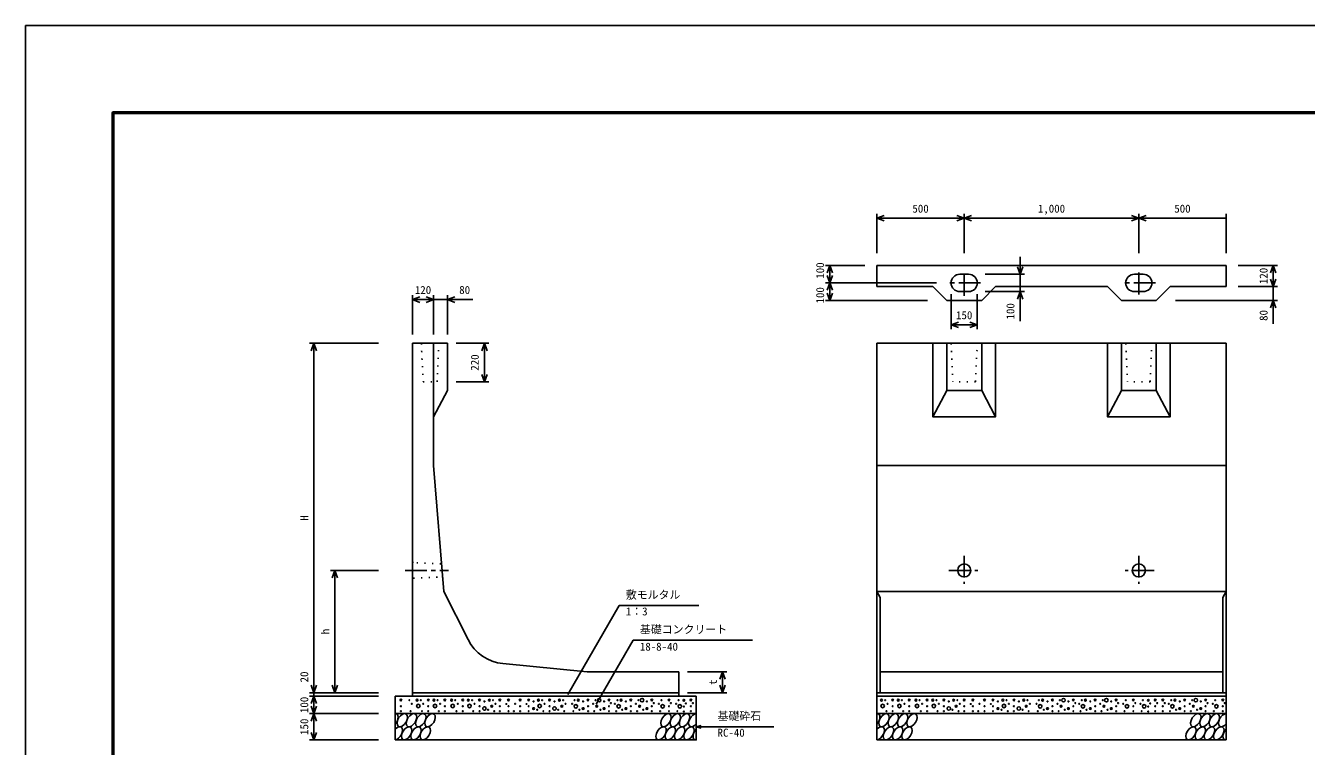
# Model space of a CAD drawing. Units: millimetres, scale not verified. Extents: x -50400 to 50400, y -17820 to 17820.
# Drawn here: x -50400 to -32794, y 7917 to 17820 of the extents above; entities that cross this region are included whole.
import ezdxf
from ezdxf.enums import TextEntityAlignment as Align

# ---------------------------------------------------------------- set-up
doc = ezdxf.new("R2010")
doc.units = ezdxf.units.MM
doc.header["$LTSCALE"] = 60
doc.linetypes.add('CHAIN1', pattern=[8, 5, -1, 1, -1])
doc.linetypes.add('DOTTED', pattern=[1.75, 0.25, -1.5])
for name, color, linetype, lineweight in [('0-0_CENTER', 7, 'CHAIN1', 25), ('0-1_DIM', 7, 'Continuous', 25), ('0-2_Defpoints', 5, 'Continuous', 25), ('0-3_HATCH', 6, 'Continuous', 25), ('0-6_OUTLINE', 1, 'Continuous', 25), ('0-7_OUTLINE2', 4, 'DOTTED', 25), ('0-9_WAKU', 3, 'Continuous', 25)]:
    doc.layers.add(name, color=color, linetype=linetype, lineweight=lineweight)
doc.styles.add('ＭＳ ゴシック', font='')
doc.styles.get('ＭＳ ゴシック').set_extended_font_data('MS Gothic')

msp = doc.modelspace()

# ---------------------------------------------------------------- linework, layer by layer
at = {"layer": '0-0_CENTER'}
for p, q in [((-37497.36, 14108.17), (-37497.36, 14454.76)), ((-35097.36, 14126.75), (-35097.36, 14437.35)), ((-37272.95, 14284.76), (-37727.4, 14284.76)), ((-34867.42, 14284.76), (-35329.6, 14284.76)), ((-37497.36, 10537.45), (-37497.36, 10148.98)), ((-35097.36, 10537.45), (-35097.36, 10148.98)), ((-45184.74, 10334.99), (-44585.07, 10334.99)), ((-37709.5, 10334.99), (-37307.99, 10334.99)), ((-34885.23, 10334.99), (-35286.73, 10334.99))]:
    msp.add_line(p, q, dxfattribs=at)
at = {"layer": '0-1_DIM'}
for p, q in [((-38697.36, 15232.76), (-38697.36, 14692.76)), ((-38697.36, 15172.76), (-37497.36, 15172.76)), ((-37497.36, 15232.76), (-37497.36, 14692.76)), ((-37497.36, 15172.76), (-35097.36, 15172.76)), ((-35097.36, 15232.76), (-35097.36, 14692.76)), ((-35097.36, 15172.76), (-33897.36, 15172.76)), ((-33897.36, 15232.76), (-33897.36, 14692.76)), ((-36729.36, 14404.76), (-36729.36, 14644.76)), ((-39405.36, 14524.76), (-38865.36, 14524.76)), ((-39345.36, 14524.76), (-39345.36, 14284.76)), ((-33189.36, 14524.76), (-33729.36, 14524.76)), ((-33249.36, 14524.76), (-33249.36, 14236.76)), ((-39405.36, 14284.76), (-37879.32, 14284.76)), ((-39345.36, 14284.76), (-39345.36, 14044.76)), ((-36669.36, 14404.76), (-37209.36, 14404.76)), ((-36729.36, 14404.76), (-36729.36, 14164.76)), ((-45080.77, 14114.99), (-45080.77, 13574.99)), ((-44792.77, 14114.99), (-44792.77, 13574.99)), ((-44600.77, 14114.99), (-44600.77, 13574.99)), ((-37677.36, 13648.43), (-37677.36, 14129.43)), ((-37317.36, 13648.43), (-37317.36, 14129.43)), ((-36669.36, 14164.76), (-37209.36, 14164.76)), ((-36729.36, 13759.9), (-36729.36, 14164.76)), ((-33189.36, 14236.76), (-33729.36, 14236.76)), ((-33249.36, 14236.76), (-33249.36, 14044.76)), ((-45080.77, 14054.99), (-44792.77, 14054.99)), ((-44792.77, 14054.99), (-44600.77, 14054.99)), ((-44250.21, 14054.99), (-44600.77, 14054.99)), ((-39405.36, 14044.76), (-38003.35, 14044.76)), ((-33189.36, 14044.76), (-34591.38, 14044.76)), ((-33249.36, 13722.57), (-33249.36, 14044.76)), ((-37677.36, 13708.43), (-37317.36, 13708.43)), ((-46496.77, 13454.99), (-45548.77, 13454.99)), ((-46436.77, 8654.99), (-46436.77, 13454.99)), ((-44032.7, 13454.99), (-44480.77, 13454.99)), ((-44092.7, 13454.99), (-44092.7, 12926.99)), ((-44032.7, 12926.99), (-44480.77, 12926.99)), ((-46208.77, 10334.99), (-45548.77, 10334.99)), ((-46148.77, 10334.99), (-46148.77, 8654.99)), ((-42946.23, 8632.07), (-42241.89, 9852.01)), ((-42241.89, 9852.01), (-41144.77, 9852.01)), ((-42555.95, 8497.3), (-42048.38, 9376.43)), ((-42048.38, 9376.43), (-40408.7, 9376.43)), ((-40760.77, 8942.99), (-41300.77, 8942.99)), ((-40820.77, 8654.99), (-40820.77, 8942.99)), ((-46496.77, 8654.99), (-45548.77, 8654.99)), ((-46436.77, 8654.99), (-46436.77, 8606.99)), ((-40760.77, 8654.99), (-41300.77, 8654.99)), ((-46496.77, 8606.99), (-45548.77, 8606.99)), ((-46436.77, 8606.99), (-46436.77, 8366.99)), ((-46496.77, 8366.99), (-45548.77, 8366.99)), ((-46436.77, 8366.99), (-46436.77, 8006.99)), ((-41180.77, 8186.99), (-41111.23, 8205.63)), ((-40114.59, 8186.99), (-41180.77, 8186.99)), ((-41180.77, 8186.99), (-41111.23, 8168.35)), ((-46496.77, 8006.99), (-45548.77, 8006.99))]:
    msp.add_line(p, q, dxfattribs=at)
for points in [[(-38595.88, 15209.7), (-38697.36, 15172.76), (-38595.88, 15135.82)], [(-37598.85, 15209.7), (-37497.36, 15172.76), (-37598.85, 15135.82)], [(-37395.88, 15209.7), (-37497.36, 15172.76), (-37395.88, 15135.82)], [(-35198.85, 15209.7), (-35097.36, 15172.76), (-35198.85, 15135.82)], [(-34995.88, 15209.7), (-35097.36, 15172.76), (-34995.88, 15135.82)], [(-39308.42, 14423.27), (-39345.36, 14524.76), (-39382.3, 14423.27)], [(-36692.42, 14506.25), (-36729.36, 14404.76), (-36766.3, 14506.25)], [(-33286.3, 14423.27), (-33249.36, 14524.76), (-33212.42, 14423.27)], [(-39308.42, 14386.25), (-39345.36, 14284.76), (-39382.3, 14386.25)], [(-39308.42, 14183.27), (-39345.36, 14284.76), (-39382.3, 14183.27)], [(-33286.3, 14338.25), (-33249.36, 14236.76), (-33212.42, 14338.25)], [(-44979.28, 14091.93), (-45080.77, 14054.99), (-44979.28, 14018.05)], [(-44894.26, 14091.93), (-44792.77, 14054.99), (-44894.26, 14018.05)], [(-44499.28, 14091.93), (-44600.77, 14054.99), (-44499.28, 14018.05)], [(-39308.42, 14146.25), (-39345.36, 14044.76), (-39382.3, 14146.25)], [(-36692.42, 14063.27), (-36729.36, 14164.76), (-36766.3, 14063.27)], [(-33286.3, 13943.27), (-33249.36, 14044.76), (-33212.42, 13943.27)], [(-37575.88, 13745.37), (-37677.36, 13708.43), (-37575.88, 13671.49)], [(-37418.85, 13745.37), (-37317.36, 13708.43), (-37418.85, 13671.49)], [(-46399.83, 13353.5), (-46436.77, 13454.99), (-46473.71, 13353.5)], [(-44129.63, 13353.5), (-44092.7, 13454.99), (-44055.76, 13353.5)], [(-44129.63, 13028.48), (-44092.7, 12926.99), (-44055.76, 13028.48)], [(-46111.83, 10233.5), (-46148.77, 10334.99), (-46185.71, 10233.5)], [(-40857.71, 8841.5), (-40820.77, 8942.99), (-40783.83, 8841.5)], [(-46399.83, 8756.48), (-46436.77, 8654.99), (-46473.71, 8756.48)], [(-46111.83, 8756.48), (-46148.77, 8654.99), (-46185.71, 8756.48)], [(-40857.71, 8756.48), (-40820.77, 8654.99), (-40783.83, 8756.48)], [(-46399.83, 8505.5), (-46436.77, 8606.99), (-46473.71, 8505.5)], [(-46399.83, 8468.48), (-46436.77, 8366.99), (-46473.71, 8468.48)], [(-46399.83, 8265.5), (-46436.77, 8366.99), (-46473.71, 8265.5)], [(-46399.83, 8108.48), (-46436.77, 8006.99), (-46473.71, 8108.48)]]:
    msp.add_lwpolyline(points, dxfattribs=at)
at = {"layer": '0-2_Defpoints'}
msp.add_lwpolyline([(-50400, -17820), (0, -17820), (0, 17820), (-50400, 17820)], close=True, dxfattribs=at)
at = {"layer": '0-3_HATCH'}
for centre, radius in [((-45241.25, 8554.32), 12), ((-45241.25, 8468.18), 6), ((-45125.43, 8552.22), 6), ((-45091.79, 8501.79), 6), ((-45018.08, 8552.22), 12), ((-45002.39, 8472.99), 24), ((-44967.6, 8552.22), 6), ((-44933.96, 8501.79), 6), ((-44864.66, 8554.32), 12), ((-44864.66, 8468.18), 6), ((-44787.17, 8552.22), 12), ((-44771.47, 8472.99), 24), ((-44736.69, 8552.22), 6), ((-44703.05, 8501.79), 6), ((-44636.73, 8554.32), 12), ((-44636.73, 8468.18), 6), ((-44544.5, 8552.22), 12), ((-44528.81, 8472.99), 24), ((-44494.03, 8552.22), 6), ((-44460.38, 8501.79), 6), ((-44391.09, 8554.32), 12), ((-44391.09, 8468.18), 6), ((-44313.59, 8552.22), 12), ((-44297.9, 8472.99), 24), ((-44263.11, 8552.22), 6), ((-44229.47, 8501.79), 6), ((-44160.17, 8554.32), 12), ((-44160.17, 8468.18), 6), ((-44092.87, 8436.66), 24), ((-44092.87, 8535.41), 6), ((-44025.59, 8552.22), 12), ((-43991.94, 8468.18), 12), ((-43975.11, 8552.22), 6), ((-43941.47, 8501.79), 6), ((-43880.92, 8554.32), 12), ((-43880.92, 8468.18), 6), ((-43791.44, 8499.61), 6), ((-43761.64, 8554.32), 12), ((-43761.64, 8468.18), 6), ((-43671.41, 8501.79), 6), ((-43602.11, 8554.32), 12), ((-43602.11, 8468.18), 6), ((-43514.65, 8499.61), 6), ((-43484.85, 8554.32), 12), ((-43484.85, 8468.18), 6), ((-43417.56, 8535.41), 6), ((-43350.27, 8552.22), 12), ((-43334.58, 8472.99), 24), ((-43299.8, 8552.22), 6), ((-43266.15, 8501.79), 6), ((-43196.85, 8554.32), 12), ((-43196.85, 8468.18), 6), ((-43129.56, 8436.66), 24), ((-43129.56, 8535.41), 6), ((-43062.27, 8552.22), 12), ((-43028.63, 8468.18), 12), ((-43011.8, 8552.22), 6), ((-42978.15, 8501.79), 6), ((-42887.39, 8501.79), 6), ((-42836.92, 8468.18), 24), ((-42853.75, 8552.22), 6), ((-42803.27, 8552.22), 12), ((-42735.99, 8535.41), 6), ((-42668.69, 8554.32), 12), ((-42668.69, 8468.18), 6), ((-42599.39, 8501.79), 6), ((-42565.75, 8552.22), 6), ((-42548.92, 8468.18), 12), ((-42515.27, 8552.22), 24), ((-42447.99, 8535.41), 6), ((-42380.69, 8554.32), 12), ((-42380.69, 8468.18), 6), ((-42353.48, 8512.15), 6), ((-42298.85, 8501.79), 6), ((-42248.38, 8468.18), 24), ((-42265.21, 8552.22), 6), ((-42214.73, 8552.22), 12), ((-42147.45, 8535.41), 6), ((-42080.15, 8554.32), 12), ((-42080.15, 8468.18), 6), ((-42010.85, 8501.79), 6), ((-41977.21, 8552.22), 6), ((-41960.38, 8468.18), 12), ((-41926.73, 8552.22), 24), ((-41859.45, 8535.41), 6), ((-41792.15, 8554.32), 12), ((-41792.15, 8468.18), 6), ((-41764.94, 8512.15), 6), ((-41694.23, 8501.79), 6), ((-41643.76, 8468.18), 24), ((-41660.59, 8552.22), 6), ((-41555.9, 8554.32), 12), ((-41555.9, 8468.18), 6), ((-41528.69, 8512.15), 6), ((-41457.98, 8501.79), 6), ((-41407.51, 8468.18), 24), ((-41424.34, 8552.22), 6), ((-41350.42, 8549.42), 12), ((-41350.42, 8463.28), 6), ((-41323.21, 8507.26), 6), ((-41254.55, 8554.32), 12), ((-41254.55, 8468.18), 6), ((-41227.34, 8512.15), 6), ((-38634.67, 8552.22), 12), ((-38618.98, 8472.99), 24), ((-38584.2, 8552.22), 6), ((-38550.55, 8501.79), 6), ((-38481.25, 8554.32), 12), ((-38481.25, 8468.18), 6), ((-38403.76, 8552.22), 12), ((-38388.06, 8472.99), 24), ((-38353.28, 8552.22), 6), ((-38319.64, 8501.79), 6), ((-38253.32, 8554.32), 12), ((-38253.32, 8468.18), 6), ((-38161.09, 8552.22), 12), ((-38145.4, 8472.99), 24), ((-38110.62, 8552.22), 6), ((-38076.98, 8501.79), 6), ((-38007.68, 8554.32), 12), ((-38007.68, 8468.18), 6), ((-37930.18, 8552.22), 12), ((-37914.49, 8472.99), 24), ((-37879.7, 8552.22), 6), ((-37846.06, 8501.79), 6), ((-37776.76, 8554.32), 12), ((-37776.76, 8468.18), 6), ((-37709.46, 8436.66), 24), ((-37709.46, 8535.41), 6), ((-37642.18, 8552.22), 12), ((-37608.53, 8468.18), 12), ((-37591.7, 8552.22), 6), ((-37558.06, 8501.79), 6), ((-37497.51, 8554.32), 12), ((-37497.51, 8468.18), 6), ((-37408.03, 8499.61), 6), ((-37378.23, 8554.32), 12), ((-37378.23, 8468.18), 6), ((-37288, 8501.79), 6), ((-37218.7, 8554.32), 12), ((-37218.7, 8468.18), 6), ((-37131.24, 8499.61), 6), ((-37101.44, 8554.32), 12), ((-37101.44, 8468.18), 6), ((-37034.15, 8535.41), 6), ((-36966.86, 8552.22), 12), ((-36951.17, 8472.99), 24), ((-36916.39, 8552.22), 6), ((-36882.74, 8501.79), 6), ((-36813.44, 8554.32), 12), ((-36813.44, 8468.18), 6), ((-36746.15, 8436.66), 24), ((-36746.15, 8535.41), 6), ((-36678.86, 8552.22), 12), ((-36645.22, 8468.18), 12), ((-36628.39, 8552.22), 6), ((-36594.74, 8501.79), 6), ((-36503.98, 8501.79), 6), ((-36453.51, 8468.18), 24), ((-36470.34, 8552.22), 6), ((-36419.86, 8552.22), 12), ((-36352.58, 8535.41), 6), ((-36285.28, 8554.32), 12), ((-36285.28, 8468.18), 6), ((-36215.98, 8501.79), 6), ((-36182.34, 8552.22), 6), ((-36165.51, 8468.18), 12), ((-36131.86, 8552.22), 24), ((-36064.58, 8535.41), 6), ((-35997.28, 8554.32), 12), ((-35997.28, 8468.18), 6), ((-35970.07, 8512.15), 6), ((-35915.44, 8501.79), 6), ((-35864.97, 8468.18), 24), ((-35881.8, 8552.22), 6), ((-35831.32, 8552.22), 12), ((-35764.04, 8535.41), 6), ((-35696.74, 8554.32), 12), ((-35696.74, 8468.18), 6), ((-35627.44, 8501.79), 6), ((-35593.8, 8552.22), 6), ((-35576.97, 8468.18), 12), ((-35543.32, 8552.22), 24), ((-35476.04, 8535.41), 6), ((-35408.74, 8554.32), 12), ((-35408.74, 8468.18), 6), ((-35381.53, 8512.15), 6), ((-35310.82, 8501.79), 6), ((-35260.35, 8468.18), 24), ((-35277.18, 8552.22), 6), ((-35172.49, 8554.32), 12), ((-35172.49, 8468.18), 6), ((-35145.28, 8512.15), 6), ((-35074.57, 8501.79), 6), ((-35024.1, 8468.18), 24), ((-35040.93, 8552.22), 6), ((-34967.01, 8549.42), 12), ((-34967.01, 8463.28), 6), ((-34939.8, 8507.26), 6), ((-34871.15, 8554.32), 12), ((-34871.15, 8468.18), 6), ((-34843.93, 8512.15), 6), ((-34767.46, 8554.32), 12), ((-34767.46, 8468.18), 6), ((-34740.25, 8512.15), 6), ((-34685.62, 8501.79), 6), ((-34635.15, 8468.18), 24), ((-34651.98, 8552.22), 6), ((-34601.5, 8552.22), 12), ((-34534.22, 8535.41), 6), ((-34466.92, 8554.32), 12), ((-34466.92, 8468.18), 6), ((-34397.62, 8501.79), 6), ((-34363.98, 8552.22), 6), ((-34347.15, 8468.18), 12), ((-34313.5, 8552.22), 24), ((-34246.22, 8535.41), 6), ((-34178.92, 8554.32), 12), ((-34178.92, 8468.18), 6), ((-34151.71, 8512.15), 6), ((-34081, 8501.79), 6), ((-34030.53, 8468.18), 24), ((-34047.36, 8552.22), 6), ((-33942.67, 8554.32), 12), ((-33942.67, 8468.18), 6), ((-33915.46, 8512.15), 6), ((-45241.25, 8400.94), 6), ((-45108.61, 8400.94), 6), ((-44950.79, 8400.94), 6), ((-44864.66, 8400.94), 6), ((-44719.87, 8400.94), 6), ((-44636.73, 8400.94), 6), ((-44477.21, 8400.94), 6), ((-44391.09, 8400.94), 6), ((-44246.29, 8400.94), 6), ((-44160.17, 8400.94), 6), ((-44042.41, 8419.85), 6), ((-43958.29, 8400.94), 6), ((-43880.92, 8400.94), 6), ((-43761.64, 8400.94), 6), ((-43688.24, 8400.94), 6), ((-43602.11, 8400.94), 6), ((-43484.85, 8400.94), 6), ((-43417.56, 8436.66), 12), ((-43367.09, 8419.85), 6), ((-43282.98, 8400.94), 6), ((-43196.85, 8400.94), 6), ((-43079.09, 8419.85), 6), ((-42994.98, 8400.94), 6), ((-42870.57, 8400.94), 6), ((-42786.45, 8419.85), 6), ((-42735.99, 8436.66), 12), ((-42668.69, 8400.94), 6), ((-42582.57, 8400.94), 6), ((-42498.45, 8419.85), 6), ((-42447.99, 8436.66), 12), ((-42380.69, 8400.94), 6), ((-42282.03, 8400.94), 6), ((-42197.91, 8419.85), 6), ((-42147.45, 8436.66), 12), ((-42080.15, 8400.94), 6), ((-41994.03, 8400.94), 6), ((-41909.91, 8419.85), 6), ((-41859.45, 8436.66), 12), ((-41792.15, 8400.94), 6), ((-41677.41, 8400.94), 6), ((-41555.9, 8400.94), 6), ((-41441.16, 8400.94), 6), ((-41350.42, 8396.05), 6), ((-41254.55, 8400.94), 6), ((-38567.38, 8400.94), 6), ((-38481.25, 8400.94), 6), ((-38336.46, 8400.94), 6), ((-38253.32, 8400.94), 6), ((-38093.8, 8400.94), 6), ((-38007.68, 8400.94), 6), ((-37862.88, 8400.94), 6), ((-37776.76, 8400.94), 6), ((-37659, 8419.85), 6), ((-37574.88, 8400.94), 6), ((-37497.51, 8400.94), 6), ((-37378.23, 8400.94), 6), ((-37304.83, 8400.94), 6), ((-37218.7, 8400.94), 6), ((-37101.44, 8400.94), 6), ((-37034.15, 8436.66), 12), ((-36983.68, 8419.85), 6), ((-36899.57, 8400.94), 6), ((-36813.44, 8400.94), 6), ((-36695.68, 8419.85), 6), ((-36611.57, 8400.94), 6), ((-36487.16, 8400.94), 6), ((-36403.04, 8419.85), 6), ((-36352.58, 8436.66), 12), ((-36285.28, 8400.94), 6), ((-36199.16, 8400.94), 6), ((-36115.04, 8419.85), 6), ((-36064.58, 8436.66), 12), ((-35997.28, 8400.94), 6), ((-35898.62, 8400.94), 6), ((-35814.5, 8419.85), 6), ((-35764.04, 8436.66), 12), ((-35696.74, 8400.94), 6), ((-35610.62, 8400.94), 6), ((-35526.5, 8419.85), 6), ((-35476.04, 8436.66), 12), ((-35408.74, 8400.94), 6), ((-35294, 8400.94), 6), ((-35172.49, 8400.94), 6), ((-35057.75, 8400.94), 6), ((-34967.01, 8396.05), 6), ((-34871.15, 8400.94), 6), ((-34767.46, 8400.94), 6), ((-34668.8, 8400.94), 6), ((-34584.68, 8419.85), 6), ((-34534.22, 8436.66), 12), ((-34466.92, 8400.94), 6), ((-34380.8, 8400.94), 6), ((-34296.68, 8419.85), 6), ((-34246.22, 8436.66), 12), ((-34178.92, 8400.94), 6), ((-34064.18, 8400.94), 6), ((-33942.67, 8400.94), 6)]:
    msp.add_circle(centre, radius, dxfattribs=at)
for centre, start_param, end_param in [((-45350.45, 8276.94), 4.385593, 6.67454438), ((-41214.03, 8276.94), 0.33577149, 4.44118059), ((-38727.04, 8276.94), 4.385593, 6.67454438), ((-33930.62, 8276.94), 0.33577149, 4.44118059), ((-45289.68, 8096.96), 3.51114638, 7.548991), ((-41153.26, 8096.96), 1.2110787, 3.56587337), ((-38666.27, 8096.96), 3.51114638, 7.548991), ((-33869.85, 8096.96), 1.2110787, 3.56587337)]:
    msp.add_ellipse(centre, major_axis=(52.36, 84.74), ratio=0.5792, start_param=start_param, end_param=end_param, dxfattribs=at)
for centre in [(-45222.75, 8276.94), (-45095.04, 8276.94), (-44967.34, 8276.94), (-44839.64, 8276.94), (-41597.14, 8276.94), (-41469.43, 8276.94), (-41341.73, 8276.94), (-38599.34, 8276.94), (-38471.64, 8276.94), (-38343.93, 8276.94), (-38216.23, 8276.94), (-34313.73, 8276.94), (-34186.02, 8276.94), (-34058.32, 8276.94), (-45161.98, 8096.96), (-45034.28, 8096.96), (-44906.57, 8096.96), (-41664.07, 8096.96), (-41536.37, 8096.96), (-41408.67, 8096.96), (-41280.96, 8096.96), (-38538.57, 8096.96), (-38410.87, 8096.96), (-38283.16, 8096.96), (-34380.66, 8096.96), (-34252.96, 8096.96), (-34125.26, 8096.96), (-33997.55, 8096.96)]:
    msp.add_ellipse(centre, major_axis=(52.36, 84.74), ratio=0.5792, dxfattribs=at)
at = {"layer": '0-6_OUTLINE'}
for p, q in [((-33897.36, 14524.76), (-38697.36, 14524.76)), ((-38697.36, 14524.76), (-38697.36, 14236.76)), ((-33897.36, 14236.76), (-33897.36, 14524.76)), ((-37557.36, 14404.76), (-37437.36, 14404.76)), ((-35157.36, 14404.76), (-35037.36, 14404.76)), ((-38697.36, 14236.76), (-37929.36, 14236.76)), ((-37737.36, 14044.76), (-37929.36, 14236.76)), ((-37557.36, 14164.76), (-37437.36, 14164.76)), ((-35337.36, 14044.76), (-35529.36, 14236.76)), ((-35157.36, 14164.76), (-35037.36, 14164.76)), ((-34857.36, 14044.76), (-34665.36, 14236.76)), ((-33897.36, 14236.76), (-34665.36, 14236.76)), ((-37737.36, 14044.76), (-37257.36, 14044.76)), ((-35337.36, 14044.76), (-34857.36, 14044.76)), ((-44600.77, 13454.99), (-45080.77, 13454.99)), ((-45080.77, 13454.99), (-45080.77, 8606.99)), ((-44792.77, 13454.99), (-44792.77, 11774.99)), ((-44600.77, 13454.99), (-44600.77, 12806.99)), ((-33897.36, 13454.99), (-38697.36, 13454.99)), ((-38697.36, 13454.99), (-38697.36, 8006.99)), ((-37737.36, 13454.99), (-37737.36, 12806.99)), ((-37257.36, 13454.99), (-37257.36, 12806.99)), ((-35337.36, 13454.99), (-35337.36, 12806.99)), ((-34857.36, 13454.99), (-34857.36, 12806.99)), ((-33897.36, 13454.99), (-33897.36, 8006.99)), ((-44792.77, 12446.99), (-44600.77, 12806.99)), ((-37737.36, 12806.99), (-37929.36, 12446.99)), ((-37737.36, 12806.99), (-37257.36, 12806.99)), ((-34857.36, 12806.99), (-35337.36, 12806.99)), ((-34857.36, 12806.99), (-34665.36, 12446.99)), ((-44648.77, 10046.99), (-44792.77, 11774.99)), ((-33909.36, 11774.99), (-38685.36, 11774.99)), ((-44317.22, 9383.9), (-44648.77, 10046.99)), ((-33897.36, 10046.99), (-38697.36, 10046.99)), ((-38654.16, 9960.59), (-38697.36, 10046.99)), ((-33940.56, 9960.59), (-33897.36, 10046.99)), ((-38654.16, 8654.99), (-38654.16, 9960.59)), ((-33940.56, 8654.99), (-33940.56, 9960.59)), ((-42680.77, 8942.99), (-43838.36, 9055.01)), ((-41420.77, 8942.99), (-42680.77, 8942.99)), ((-41420.77, 8942.99), (-41420.77, 8606.99)), ((-33940.56, 8942.99), (-38654.16, 8942.99)), ((-41420.77, 8654.99), (-45080.77, 8654.99)), ((-33897.36, 8654.99), (-38697.36, 8654.99)), ((-45320.77, 8606.99), (-45320.77, 8006.99)), ((-41180.77, 8606.99), (-45320.77, 8606.99)), ((-33897.36, 8606.99), (-38697.36, 8606.99)), ((-41180.77, 8366.99), (-45320.77, 8366.99)), ((-33897.36, 8366.99), (-38697.36, 8366.99)), ((-33897.36, 8006.99), (-38697.36, 8006.99))]:
    msp.add_line(p, q, dxfattribs=at)
for points in [[(-37257.36, 14044.76), (-37065.36, 14236.76), (-35529.36, 14236.76)], [(-37929.36, 13454.99), (-37929.36, 12446.99), (-37065.36, 12446.99)], [(-37065.36, 13454.99), (-37065.36, 12446.99), (-37257.36, 12806.99)], [(-35529.36, 13454.99), (-35529.36, 12446.99), (-35337.36, 12806.99)], [(-34665.36, 13454.99), (-34665.36, 12446.99), (-35529.36, 12446.99)], [(-41180.77, 8606.99), (-41180.77, 8006.99), (-45320.77, 8006.99)]]:
    msp.add_lwpolyline(points, dxfattribs=at)
for centre in [(-37497.36, 10334.99), (-35097.36, 10334.99)]:
    msp.add_circle(centre, 90, dxfattribs=at)
for centre, radius, start, end in [((-37557.36, 14284.76), 120, 90, 270), ((-37437.36, 14284.76), 120, 270, 90), ((-35157.36, 14284.76), 120, 90, 270), ((-35037.36, 14284.76), 120, 270, 90), ((-43780.57, 9652.22), 600, 206.56505, 264.47246)]:
    msp.add_arc(centre, radius, start, end, dxfattribs=at)
at = {"layer": '0-7_OUTLINE2'}
for p, q in [((-44960.77, 13454.99), (-44936.77, 12926.99)), ((-37677.36, 13454.99), (-37652.92, 12926.99)), ((-37341.36, 12926.99), (-37317.36, 13454.99)), ((-35277.36, 13454.99), (-35252.92, 12926.99)), ((-34941.36, 12926.99), (-34917.36, 13454.99)), ((-37341.36, 12926.99), (-37652.92, 12926.99)), ((-34941.36, 12926.99), (-35252.92, 12926.99)), ((-45068.77, 10442.45), (-45080.23, 10454.98)), ((-44692.36, 10425.53), (-45068.77, 10442.45)), ((-44681.28, 10437.05), (-44692.36, 10425.53)), ((-45080.25, 10215), (-45068.77, 10227.51)), ((-45068.77, 10227.51), (-44677.27, 10244.47)), ((-44664.75, 10233), (-44677.27, 10244.47))]:
    msp.add_line(p, q, dxfattribs=at)
msp.add_lwpolyline([(-44936.77, 12926.99), (-44744.77, 12926.99), (-44720.77, 13454.99)], dxfattribs=at)
at = {"layer": '0-9_WAKU', "lineweight": 50}
msp.add_lwpolyline([(-49200, -16620), (-1200, -16620), (-1200, 16620), (-49200, 16620)], close=True, dxfattribs=at)

# ---------------------------------------------------------------- texts
at = {"layer": '0-1_DIM', "style": 'ＭＳ ゴシック'}
for s, p in [('500', (-38209.86, 15217.76)), ('1,000', (-36484.86, 15217.76)), ('500', (-34609.86, 15217.76)), ('120', (-45049.27, 14099.99)), ('80', (-44439.19, 14099.99)), ('150', (-37609.86, 13753.43)), ('敷モルタル', (-42149.66, 9912.01)), ('1：3', (-42149.66, 9683.87)), ('基礎コンクリート', (-41956.15, 9436.43)), ('18-8-40', (-41956.15, 9199.28)), ('基礎砕石', (-40888.7, 8246.99)), ('RC-40', (-40888.7, 8017.33))]:
    msp.add_text(s, height=110, dxfattribs=at).set_placement(p, align=Align.BOTTOM_LEFT)
for s, p in [('100', (-39390.36, 14342.26)), ('120', (-33294.36, 14268.26)), ('100', (-39390.36, 14002.26)), ('100', (-36774.36, 13782.26)), ('80', (-33294.36, 13762.97)), ('220', (-44137.7, 13078.49)), ('H', (-46481.77, 11017.49)), ('h', (-46193.77, 9457.49)), ('20', (-46481.77, 8796.15)), ('t', (-40865.77, 8761.49)), ('100', (-46481.77, 8374.49)), ('150', (-46481.77, 8074.49))]:
    msp.add_text(s, height=110, rotation=90, dxfattribs=at).set_placement(p, align=Align.BOTTOM_LEFT)

doc.saveas('drawing.dxf')
